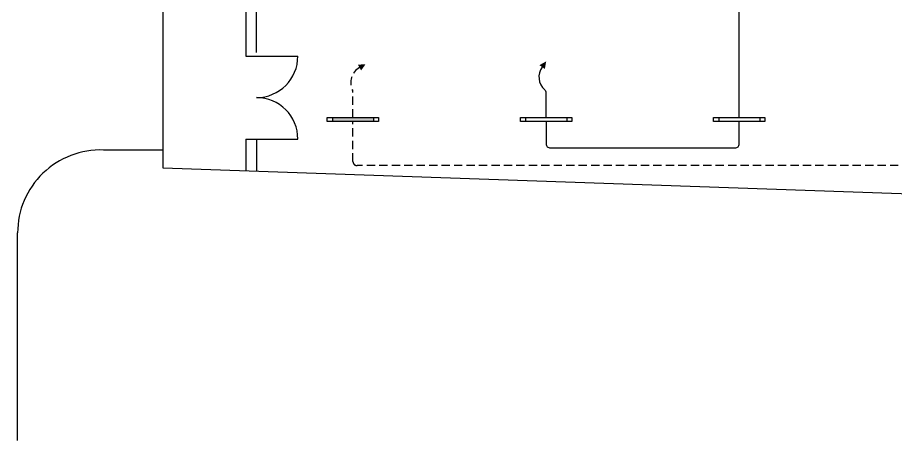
# Model space of a CAD drawing. Extents: x 229 to 350, y 130 to 172.
# Drawn here: x 228.64 to 249.8, y 133.81 to 144 of the extents above; entities that cross this region are included whole.
import ezdxf

# ---------------------------------------------------------------- set-up
doc = ezdxf.new("R2010")
doc.units = 0
doc.header["$LTSCALE"] = 0.4
doc.linetypes.add('DASHED', pattern=[0.75, 0.5, -0.25])
doc.layers.get('0').update_dxf_attribs({"color": 9, "linetype": 'CONTINUOUS'})
for name, color, linetype in [('ARCH', 9, 'CONTINUOUS'), ('EMERGENCY', 1, 'DASHED'), ('LIGHT FIXTURE', 4, 'CONTINUOUS'), ('NORMAL', 3, 'CONTINUOUS')]:
    doc.layers.add(name, color=color, linetype=linetype)

# ---------------------------------------------------------------- blocks, each defined once
blk = doc.blocks.new('ARCH')
for p, q in [((2.25, 2.69), (3.25, 2.69)), ((2, 0.69), (2.25, 0.69)), ((2.25, 0.69), (3.25, 0.69))]:
    blk.add_line(p, q)
blk.add_lwpolyline([(0, 0), (28.397, -0.992, 0.424475), (28.5, -0.892), (28.5, 26.092, 0.424475), (28.397, 26.192), (0, 25.2)], format="xyb")
for centre, start, end in [((2.25, 2.69), 270, 0), ((2.25, 0.69), 0, 90)]:
    blk.add_arc(centre, 1, start, end)
at = {"layer": 'ARCH', "ltscale": 0.05}
for p, q in [((0, 3.85), (0, 0)), ((2, 3.85), (2, 2.69)), ((2.25, 2.775), (2.25, 3.85)), ((2, 2.69), (2.25, 2.69)), ((2, 0.69), (2, -0.07)), ((2.25, 0.69), (2.25, -0.079))]:
    blk.add_line(p, q, dxfattribs=at)
at = {"layer": 'ARCH'}
for p, q in [((-1.43, 0.426), (0, 0.426)), ((-3.5, -6.575), (-3.5, -1.573))]:
    blk.add_line(p, q, dxfattribs=at)
blk.add_arc((-1.5, -1.573), 2, 88, 180, dxfattribs=at)
blk = doc.blocks.new('SUS')
at = {"color": 4}
for p, q in [((-1.376, 0.135), (-1.376, -0.135)), ((1.376, 0.135), (1.376, -0.135))]:
    blk.add_line(p, q, dxfattribs=at)
blk.add_lwpolyline([(1.716, -0.135), (-1.716, -0.135), (-1.716, 0.135), (1.716, 0.135)], close=True, dxfattribs=at)
blk = doc.blocks.new('SUS EMG')
at = {"linetype": 'ByBlock'}
h = blk.add_hatch(color=4, dxfattribs=at)
h.dxf.hatch_style = 1
h.paths.add_polyline_path([(-1.376, 0.135), (-1.376, -0.135), (1.376, -0.135), (1.376, 0.135)])
at = {"color": 4}
for p, q in [((-1.376, 0.135), (-1.376, -0.135)), ((1.376, 0.135), (1.376, -0.135))]:
    blk.add_line(p, q, dxfattribs=at)
blk.add_lwpolyline([(1.716, -0.135), (-1.716, -0.135), (-1.716, 0.135), (1.716, 0.135)], close=True, dxfattribs=at)

msp = doc.modelspace()

# ---------------------------------------------------------------- linework, layer by layer
at = {"layer": 'EMERGENCY'}
msp.add_line((236.713, 141.594), (236.713, 142.206), dxfattribs=at)
for points, format in [([(237.017, 142.875, 0, 0.16, 0), (236.871, 142.793, 0, 0.685, 0)], "xyseb"), ([(259.847, 141.497), (259.847, 140.531, -0.414214), (259.747, 140.431), (236.813, 140.431, -0.414214), (236.713, 140.531), (236.713, 141.497)], "xyb")]:
    msp.add_lwpolyline(points, format=format, dxfattribs=at)
for centre, radius, start, end in [((237.073, 142.433), 0.413, 119.3239, 206.254), ((236.613, 142.206), 0.1, 0, 26.254), ((236.613, 142.206), 0.1, 0, 26.254)]:
    msp.add_arc(centre, radius, start, end, dxfattribs=at)
at = {"layer": 'NORMAL'}
msp.add_line((241.365, 141.594), (241.365, 142.182), dxfattribs=at)
msp.add_lwpolyline([(246.017, 141.594), (246.017, 145.946)], dxfattribs=at)
for points, format in [([(241.367, 142.943, 0, 0.16, 0), (241.27, 142.806, 0, 0.685, 0)], "xyseb"), ([(241.365, 141.497), (241.365, 140.956, 0.414214), (241.465, 140.856), (245.917, 140.856, 0.414214), (246.017, 140.956), (246.017, 141.497)], "xyb")]:
    msp.add_lwpolyline(points, format=format, dxfattribs=at)
for centre, radius, start, end in [((241.605, 142.566), 0.413, 144.4266, 228.45), ((241.265, 142.182), 0.1, 0, 48.45)]:
    msp.add_arc(centre, radius, start, end, dxfattribs=at)

# ---------------------------------------------------------------- block references
at = {"layer": 'ARCH'}
msp.add_blockref('ARCH', (232.137, 140.381), dxfattribs=at)
at = {"layer": 'LIGHT FIXTURE', "linetype": 'ByBlock', "xscale": 0.36, "yscale": 0.36, "zscale": 0.36}
for name, p in [('SUS EMG', (236.713, 141.545)), ('SUS', (241.365, 141.545)), ('SUS', (246.017, 141.545))]:
    msp.add_blockref(name, p, dxfattribs=at)

doc.saveas('drawing.dxf')
